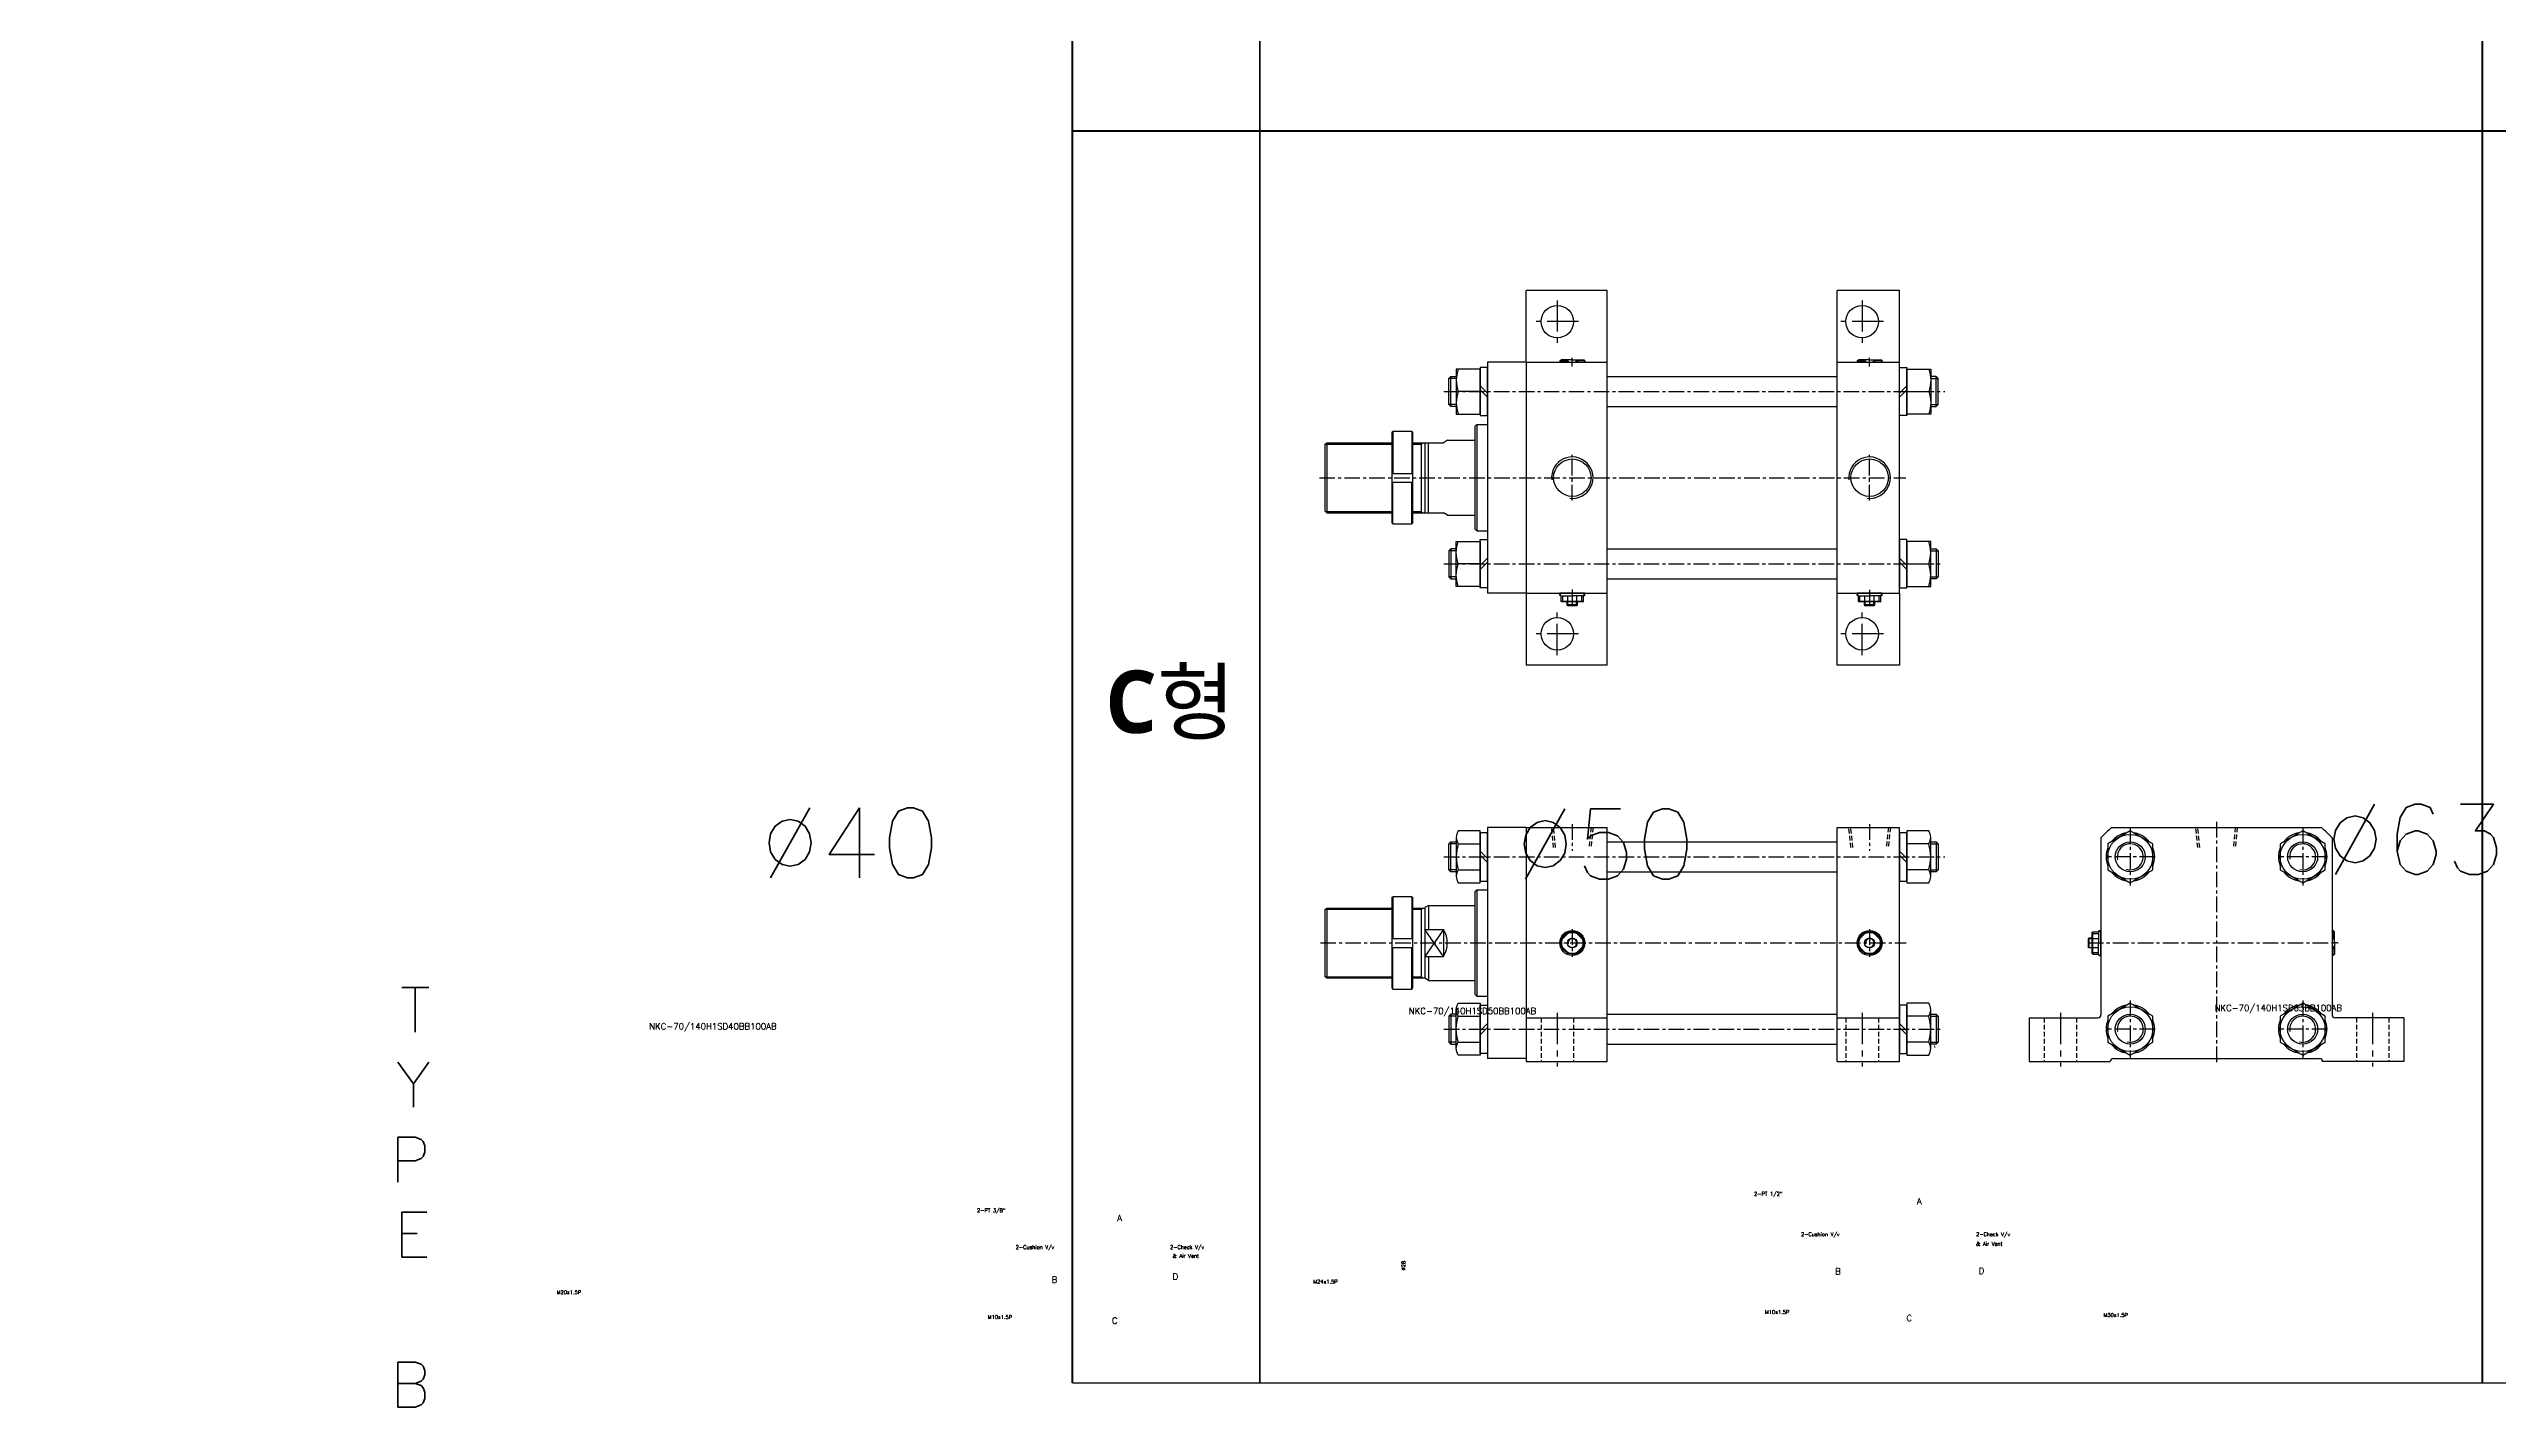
# Model space of a CAD drawing. Extents: x -819 to 29893, y -8942 to 3511.
# Drawn here: x -819 to 1142, y -19 to 1068 of the extents above; entities that cross this region are included whole.
import ezdxf

# ---------------------------------------------------------------- set-up
doc = ezdxf.new("R2010")
doc.units = 0
doc.header["$LTSCALE"] = 10
doc.header["$MEASUREMENT"] = 0
for name, pattern in [('CENTER', [2, 1.25, -0.25, 0.25, -0.25]), ('CENTERX2', [4, 2.5, -0.5, 0.5, -0.5]), ('HIDDEN', [0.375, 0.25, -0.125]), ('HIDDENX2', [0.75, 0.5, -0.25])]:
    doc.linetypes.add(name, pattern=pattern)
doc.layers.get('0').update_dxf_attribs({"linetype": 'CONTINUOUS'})
for name, color, linetype in [('CEN', 1, 'CENTERX2'), ('HID', 2, 'HIDDENX2'), ('ML', 7, 'CONTINUOUS')]:
    doc.layers.add(name, color=color, linetype=linetype)
doc.styles.add('GHS', font='romans', dxfattribs={"bigfont": 'ghs'})
doc.styles.add('문자', font='romans.shx')

msp = doc.modelspace()

# ---------------------------------------------------------------- linework, layer by layer
at = {"layer": 'CEN', "color": 1, "linetype": 'CENTER', "ltscale": 2}
for p, q in [((388.2, 866.9), (388.2, 832.9)), ((632.2, 866.9), (632.2, 832.9)), ((405.2, 849.9), (371.2, 849.9)), ((649.2, 849.9), (615.2, 849.9)), ((388.2, 582.9), (388.2, 616.9)), ((632.2, 582.9), (632.2, 616.9)), ((405.2, 599.9), (371.2, 599.9)), ((649.2, 599.9), (615.2, 599.9)), ((388.2, 296.3), (388.2, 253.3)), ((632.2, 296.3), (632.2, 253.3)), ((790.9, 296.3), (790.9, 253.3)), ((1040.9, 296.3), (1040.9, 253.3))]:
    msp.add_line(p, q, dxfattribs=at)
at = {"layer": 'HID', "color": 6, "linetype": 'HIDDEN', "ltscale": 1.5}
for p, q in [((375.2, 292.3), (375.2, 257.3)), ((401.2, 292.3), (401.2, 257.3)), ((619.2, 292.3), (619.2, 257.3)), ((645.2, 292.3), (645.2, 257.3)), ((777.9, 292.3), (777.9, 257.3)), ((803.9, 292.3), (803.9, 257.3)), ((1027.9, 292.3), (1027.9, 257.3)), ((1053.9, 292.3), (1053.9, 257.3))]:
    msp.add_line(p, q, dxfattribs=at)
at = {"layer": 'ML'}
for p, q in [((428.2, 874.9), (363.2, 874.9)), ((363.2, 817.4), (363.2, 874.9)), ((428.2, 574.9), (428.2, 874.9)), ((612.2, 574.9), (612.2, 874.9)), ((662.2, 874.9), (612.2, 874.9)), ((662.2, 817.4), (662.2, 874.9)), ((302.9, 781.9), (302.9, 805.9)), ((307.3, 809.5), (307.3, 778.3)), ((332.2, 817.4), (332.2, 632.4)), ((363.2, 817.4), (332.2, 817.4)), ((363.2, 817.4), (363.2, 632.4)), ((363.2, 817.4), (428.2, 817.4)), ((390.2, 818.4), (391.2, 819.4)), ((390.2, 818.4), (390.2, 817.4)), ((390.2, 818.4), (395.8, 818.4)), ((390.2, 817.4), (410.2, 817.4)), ((390.2, 817.4), (410.2, 817.4)), ((400.2, 819.4), (391.2, 819.4)), ((395.8, 819.4), (395.8, 817.4)), ((400.2, 819.4), (409.2, 819.4)), ((404.5, 819.4), (404.5, 817.4)), ((410.2, 818.4), (404.5, 818.4)), ((410.2, 818.4), (409.2, 819.4)), ((410.2, 818.4), (410.2, 817.4)), ((428.2, 632.4), (428.2, 817.4)), ((612.2, 632.4), (612.2, 817.4)), ((612.2, 817.4), (662.2, 817.4)), ((628.2, 818.4), (629.2, 819.4)), ((628.2, 818.4), (628.2, 817.4)), ((628.2, 818.4), (633.8, 818.4)), ((628.2, 817.4), (648.2, 817.4)), ((628.2, 817.4), (648.2, 817.4)), ((638.2, 819.4), (629.2, 819.4)), ((633.8, 819.4), (633.8, 817.4)), ((638.2, 819.4), (647.2, 819.4)), ((642.5, 819.4), (642.5, 817.4)), ((648.2, 818.4), (642.5, 818.4)), ((648.2, 818.4), (647.2, 819.4)), ((648.2, 818.4), (648.2, 817.4)), ((662.2, 632.4), (662.2, 817.4)), ((687.1, 809.5), (687.1, 778.3)), ((691.4, 781.9), (691.4, 805.9)), ((326.3, 793.9), (308.9, 793.9)), ((326.3, 798.5), (332.2, 792.6)), ((326.3, 795.2), (332.2, 789.3)), ((668.1, 798.5), (662.2, 792.6)), ((668.1, 795.2), (662.2, 789.3)), ((668.1, 793.9), (685.5, 793.9)), ((322.2, 765.9), (323.7, 767.4)), ((322.2, 765.9), (322.2, 683.9)), ((323.7, 767.4), (323.7, 682.4)), ((202.2, 751.4), (203.7, 752.9)), ((202.2, 751.4), (202.2, 698.4)), ((203.7, 752.9), (203.7, 696.9)), ((255.6, 760.9), (256.6, 761.9)), ((255.6, 760.9), (255.6, 688.9)), ((256.6, 761.9), (256.6, 728.4)), ((271.6, 761.9), (256.6, 761.9)), ((271.6, 761.9), (271.6, 728.4)), ((271.6, 761.9), (272.6, 760.9)), ((272.6, 688.9), (272.6, 760.9)), ((279.2, 752.9), (279.2, 696.9)), ((282.2, 752.9), (282.2, 696.9)), ((285.2, 696.9), (285.2, 752.9)), ((300.2, 754.9), (297.2, 752.9)), ((255.6, 728.4), (272.6, 728.4)), ((255.6, 721.4), (272.6, 721.4)), ((256.6, 687.9), (256.6, 721.4)), ((271.6, 687.9), (271.6, 721.4)), ((202.2, 698.4), (203.7, 696.9)), ((255.6, 688.9), (256.6, 687.9)), ((256.6, 687.9), (271.6, 687.9)), ((271.6, 687.9), (272.6, 688.9)), ((300.2, 694.9), (297.2, 696.9)), ((302.9, 667.9), (302.9, 643.9)), ((307.3, 640.3), (307.3, 671.5)), ((322.2, 683.9), (323.7, 682.4)), ((687.1, 640.3), (687.1, 671.5)), ((691.4, 667.9), (691.4, 643.9)), ((326.3, 655.9), (308.9, 655.9)), ((326.3, 654.6), (332.2, 660.5)), ((326.3, 651.3), (332.2, 657.2)), ((668.1, 654.6), (662.2, 660.5)), ((668.1, 651.3), (662.2, 657.2)), ((668.1, 655.9), (685.5, 655.9)), ((363.2, 632.4), (332.2, 632.4)), ((363.2, 632.4), (428.2, 632.4)), ((363.2, 632.4), (363.2, 574.9)), ((390.2, 630.9), (390.2, 632.4)), ((410.2, 632.4), (390.2, 632.4)), ((390.7, 630.4), (390.2, 630.9)), ((390.7, 630.4), (400.2, 630.4)), ((391.2, 625.9), (391.2, 630.4)), ((392.5, 625.9), (392.5, 630.4)), ((396.5, 625.9), (396.5, 630.4)), ((409.7, 630.4), (400.2, 630.4)), ((403.8, 625.9), (403.8, 630.4)), ((407.9, 625.9), (407.9, 630.4)), ((409.2, 625.9), (409.2, 630.4)), ((409.7, 630.4), (410.2, 630.9)), ((410.2, 630.9), (410.2, 632.4)), ((612.2, 632.4), (662.2, 632.4)), ((628.2, 630.9), (628.2, 632.4)), ((648.2, 632.4), (628.2, 632.4)), ((628.7, 630.4), (628.2, 630.9)), ((628.7, 630.4), (638.2, 630.4)), ((629.2, 625.9), (629.2, 630.4)), ((630.5, 625.9), (630.5, 630.4)), ((634.5, 625.9), (634.5, 630.4)), ((647.7, 630.4), (638.2, 630.4)), ((641.8, 625.9), (641.8, 630.4)), ((645.9, 625.9), (645.9, 630.4)), ((647.2, 625.9), (647.2, 630.4)), ((647.7, 630.4), (648.2, 630.9)), ((648.2, 630.9), (648.2, 632.4)), ((662.2, 632.4), (662.2, 574.9)), ((391.7, 625.4), (391.2, 625.9)), ((409.2, 625.9), (391.2, 625.9)), ((400.2, 625.4), (391.7, 625.4)), ((396.2, 623), (396.2, 625.4)), ((404.2, 623), (396.2, 623)), ((396.7, 622.4), (396.2, 623)), ((403.6, 622.4), (396.7, 622.4)), ((408.7, 625.4), (400.2, 625.4)), ((404.2, 623), (403.6, 622.4)), ((404.2, 625.4), (404.2, 623)), ((408.7, 625.4), (409.2, 625.9)), ((629.7, 625.4), (629.2, 625.9)), ((647.2, 625.9), (629.2, 625.9)), ((638.2, 625.4), (629.7, 625.4)), ((634.2, 623), (634.2, 625.4)), ((642.2, 623), (634.2, 623)), ((634.7, 622.4), (634.2, 623)), ((641.6, 622.4), (634.7, 622.4)), ((646.7, 625.4), (638.2, 625.4)), ((642.2, 623), (641.6, 622.4)), ((642.2, 625.4), (642.2, 623)), ((646.7, 625.4), (647.2, 625.9)), ((428.2, 574.9), (363.2, 574.9)), ((662.2, 574.9), (612.2, 574.9)), ((302.9, 409.3), (302.9, 433.3)), ((307.3, 436.9), (307.3, 405.7)), ((308.9, 431.7), (326.3, 431.7)), ((363.2, 444.8), (332.2, 444.8)), ((332.2, 444.8), (332.2, 259.8)), ((363.2, 444.8), (363.2, 257.3)), ((363.2, 444.8), (428.2, 444.8)), ((428.2, 257.3), (428.2, 444.8)), ((612.2, 257.3), (612.2, 444.8)), ((612.2, 444.8), (662.2, 444.8)), ((662.2, 257.3), (662.2, 444.8)), ((685.5, 431.7), (668.1, 431.7)), ((687.1, 405.7), (687.1, 436.9)), ((691.4, 433.3), (691.4, 409.3)), ((823.4, 436.4), (823.4, 294.8)), ((831.9, 444.8), (1000, 444.8)), ((1008.4, 436.4), (1008.4, 294.8)), ((326.3, 425.9), (332.2, 420)), ((326.3, 422.6), (332.2, 416.7)), ((668.1, 420), (662.2, 425.9)), ((668.1, 416.7), (662.2, 422.6)), ((308.9, 410.9), (326.3, 410.9)), ((322.2, 393.3), (323.7, 394.8)), ((322.2, 393.3), (322.2, 311.3)), ((323.7, 394.8), (323.7, 309.8)), ((685.5, 410.9), (668.1, 410.9)), ((202.2, 378.8), (203.7, 380.3)), ((202.2, 378.8), (202.2, 325.8)), ((203.7, 380.3), (203.7, 324.3)), ((255.6, 388.3), (256.6, 389.3)), ((255.6, 388.3), (255.6, 316.3)), ((271.6, 389.3), (256.6, 389.3)), ((256.6, 389.3), (256.6, 355.8)), ((271.6, 389.3), (272.6, 388.3)), ((271.6, 389.3), (271.6, 355.8)), ((272.6, 316.3), (272.6, 388.3)), ((279.2, 380.3), (279.2, 324.3)), ((285.2, 382.3), (282.2, 380.6)), ((282.2, 380.6), (282.2, 324)), ((285.2, 382.3), (285.2, 363.1)), ((255.6, 355.8), (272.6, 355.8)), ((282.2, 363.1), (297.2, 363.1)), ((297.2, 363.1), (297.2, 341.5)), ((396.5, 360), (392.5, 355.9)), ((403.8, 360), (407.9, 355.9)), ((634.5, 360), (630.5, 355.9)), ((641.8, 360), (645.9, 355.9)), ((813.4, 355.8), (814, 356.3)), ((813.4, 348.8), (813.4, 355.8)), ((814, 348.3), (814, 356.3)), ((814, 356.3), (816.4, 356.3)), ((816.4, 360.8), (816.9, 361.3)), ((816.4, 352.3), (816.4, 360.8)), ((816.9, 361.3), (821.4, 361.3)), ((816.9, 343.3), (816.9, 361.3)), ((816.9, 360), (821.4, 360)), ((816.9, 355.9), (821.4, 355.9)), ((821.4, 361.8), (821.9, 362.3)), ((821.4, 361.8), (821.4, 352.3)), ((821.9, 362.3), (823.4, 362.3)), ((823.4, 342.3), (823.4, 362.3)), ((823.4, 360.3), (823.4, 344.3)), ((823.4, 360.3), (823.4, 344.3)), ((1008.4, 362.3), (1008.4, 342.3)), ((1008.4, 362.3), (1008.4, 342.3)), ((1008.4, 362.3), (1008.4, 342.3)), ((1009.4, 362.3), (1008.4, 362.3)), ((1010.4, 356.7), (1008.4, 356.7)), ((1009.4, 362.3), (1010.4, 361.3)), ((1009.4, 362.3), (1009.4, 356.7)), ((1010.4, 352.3), (1010.4, 361.3)), ((255.6, 348.8), (272.6, 348.8)), ((256.6, 315.3), (256.6, 348.8)), ((271.6, 315.3), (271.6, 348.8)), ((282.2, 341.5), (297.2, 341.5)), ((285.2, 341.5), (285.2, 322.3)), ((392.5, 348.7), (396.5, 344.6)), ((407.9, 348.7), (403.8, 344.6)), ((630.5, 348.7), (634.5, 344.6)), ((645.9, 348.7), (641.8, 344.6)), ((814, 348.3), (813.4, 348.8)), ((816.4, 348.3), (814, 348.3)), ((816.4, 343.8), (816.4, 352.3)), ((816.4, 343.8), (816.9, 343.3)), ((816.9, 348.7), (821.4, 348.7)), ((816.9, 344.6), (821.4, 344.6)), ((816.9, 343.3), (821.4, 343.3)), ((821.4, 342.8), (821.4, 352.3)), ((821.4, 342.8), (821.9, 342.3)), ((821.9, 342.3), (823.4, 342.3)), ((1010.4, 347.9), (1008.4, 347.9)), ((1009.4, 342.3), (1008.4, 342.3)), ((1009.4, 342.3), (1009.4, 347.9)), ((1009.4, 342.3), (1010.4, 343.3)), ((1010.4, 352.3), (1010.4, 343.3)), ((202.2, 325.8), (203.7, 324.3)), ((255.6, 316.3), (256.6, 315.3)), ((256.6, 315.3), (271.6, 315.3)), ((271.6, 315.3), (272.6, 316.3)), ((285.2, 322.3), (282.2, 324)), ((302.9, 295.3), (302.9, 271.3)), ((307.3, 267.7), (307.3, 298.9)), ((322.2, 311.3), (323.7, 309.8)), ((687.1, 267.7), (687.1, 298.9)), ((691.4, 295.3), (691.4, 271.3)), ((308.9, 293.7), (326.3, 293.7)), ((326.3, 282), (332.2, 287.9)), ((326.3, 278.7), (332.2, 284.6)), ((363.2, 292.3), (428.2, 292.3)), ((612.2, 292.3), (662.2, 292.3)), ((668.1, 282), (662.2, 287.9)), ((668.1, 278.7), (662.2, 284.6)), ((685.5, 293.7), (668.1, 293.7)), ((765.9, 292.3), (820.9, 292.3)), ((765.9, 292.3), (765.9, 257.3)), ((1065.9, 292.3), (1010.9, 292.3)), ((1065.9, 292.3), (1065.9, 257.3)), ((308.9, 272.9), (326.3, 272.9)), ((363.2, 259.8), (332.2, 259.8)), ((363.2, 257.3), (428.2, 257.3)), ((612.2, 257.3), (662.2, 257.3)), ((685.5, 272.9), (668.1, 272.9)), ((765.9, 257.3), (830.9, 257.3)), ((830.9, 257.3), (830.9, 257.3)), ((833.4, 259.8), (998.4, 259.8)), ((1065.9, 257.3), (1000.9, 257.3)), ((1000.9, 257.3), (1000.9, 257.3)), ((0, 0), (7102.1, 0))]:
    msp.add_line(p, q, dxfattribs=at)
at = {"layer": 'ML', "color": 2}
for p, q in [((307.3, 804.3), (301.3, 804.3)), ((390.7, 818.9), (390.7, 817.4)), ((397.8, 817.4), (395.8, 819.4)), ((402.6, 817.4), (404.5, 819.4)), ((409.7, 818.9), (409.7, 817.4)), ((628.7, 818.9), (628.7, 817.4)), ((635.8, 817.4), (633.8, 819.4)), ((640.6, 817.4), (642.5, 819.4)), ((647.7, 818.9), (647.7, 817.4)), ((687.1, 804.3), (693.1, 804.3)), ((307.3, 783.6), (301.3, 783.6)), ((687.1, 783.6), (693.1, 783.6)), ((279.2, 751.9), (280.9, 752.9)), ((279.2, 697.9), (280.9, 696.9)), ((307.3, 666.3), (301.3, 666.3)), ((687.1, 666.3), (693.1, 666.3)), ((307.3, 645.6), (301.3, 645.6)), ((390.7, 630.4), (390.7, 632.4)), ((409.7, 630.4), (409.7, 632.4)), ((628.7, 630.4), (628.7, 632.4)), ((647.7, 630.4), (647.7, 632.4)), ((687.1, 645.6), (693.1, 645.6)), ((396.7, 622.4), (396.7, 625.4)), ((403.6, 622.4), (403.6, 625.4)), ((634.7, 622.4), (634.7, 625.4)), ((641.6, 622.4), (641.6, 625.4)), ((307.3, 431.7), (301.3, 431.7)), ((687.1, 431.7), (693.1, 431.7)), ((307.3, 410.9), (301.3, 410.9)), ((687.1, 410.9), (693.1, 410.9)), ((279.2, 379.3), (280.9, 380.3)), ((297.2, 363.1), (282.2, 341.5)), ((297.2, 341.5), (282.2, 363.1)), ((813.4, 355.8), (816.4, 355.8)), ((821.4, 361.8), (823.4, 361.8)), ((1009.9, 361.8), (1008.4, 361.8)), ((1008.4, 354.7), (1010.4, 356.7)), ((813.4, 348.8), (816.4, 348.8)), ((821.4, 342.8), (823.4, 342.8)), ((1008.4, 349.9), (1010.4, 347.9)), ((1009.9, 342.8), (1008.4, 342.8)), ((279.2, 325.3), (280.9, 324.3)), ((307.3, 293.7), (301.3, 293.7)), ((687.1, 293.7), (693.1, 293.7)), ((307.3, 272.9), (301.3, 272.9)), ((687.1, 272.9), (693.1, 272.9))]:
    msp.add_line(p, q, dxfattribs=at)
at = {"layer": 'ML', "color": 1, "linetype": 'CENTER'}
for p, q in [((400.2, 814.1), (400.2, 821)), ((638.2, 814.1), (638.2, 821)), ((297.3, 793.9), (698.3, 793.9)), ((400.2, 706.7), (400.2, 743.2)), ((638.2, 706.7), (638.2, 743.2)), ((197.7, 724.9), (667.3, 724.9)), ((297.3, 655.9), (697.2, 655.9)), ((400.2, 635.4), (400.2, 623.7)), ((400.2, 635.4), (400.2, 621.7)), ((638.2, 635.1), (638.2, 623.7)), ((638.2, 635.1), (638.2, 621.7)), ((400.2, 447.5), (400.2, 426.2)), ((638.2, 447.5), (638.2, 426.2)), ((846.9, 444.3), (846.9, 398.3)), ((915.9, 449.4), (915.9, 255.2)), ((984.9, 444.3), (984.9, 398.3)), ((297.3, 421.3), (698.3, 421.3)), ((866.8, 421.3), (827, 421.3)), ((1004.8, 421.3), (965, 421.3)), ((400.2, 363.3), (400.2, 341.3)), ((638.2, 363.3), (638.2, 341.3)), ((198.5, 352.3), (667.5, 352.3)), ((812.9, 352.3), (1013.3, 352.3)), ((1012.4, 352.3), (1008.4, 352.3)), ((846.9, 306.3), (846.9, 260.3)), ((984.9, 306.3), (984.9, 260.3)), ((297.3, 283.3), (697.2, 283.3)), ((866.8, 283.3), (827, 283.3)), ((1004.8, 283.3), (965, 283.3))]:
    msp.add_line(p, q, dxfattribs=at)
at = {"layer": 'ML', "color": 7, "linetype": 'Continuous'}
for p, q in [((428.2, 805.9), (612.2, 805.9)), ((323.7, 767.4), (332.2, 767.4)), ((428.2, 781.9), (612.2, 781.9)), ((203.7, 752.9), (255.6, 752.9)), ((272.6, 752.9), (282.2, 752.9)), ((282.2, 752.9), (297.2, 752.9)), ((300.2, 754.9), (322.2, 754.9)), ((203.7, 696.9), (255.6, 696.9)), ((272.6, 696.9), (282.2, 696.9)), ((282.2, 696.9), (297.2, 696.9)), ((300.2, 694.9), (322.2, 694.9)), ((323.7, 682.4), (332.2, 682.4)), ((428.2, 667.9), (612.2, 667.9)), ((428.2, 643.9), (612.2, 643.9)), ((428.2, 433.3), (612.2, 433.3)), ((323.7, 394.8), (332.2, 394.8)), ((428.2, 409.3), (612.2, 409.3)), ((203.7, 380.3), (255.6, 380.3)), ((272.6, 380.3), (282.2, 380.3)), ((285.2, 382.3), (322.2, 382.3)), ((203.7, 324.3), (255.6, 324.3)), ((272.6, 324.3), (282.2, 324.3)), ((285.2, 322.3), (322.2, 322.3)), ((323.7, 309.8), (332.2, 309.8)), ((428.2, 295.3), (612.2, 295.3)), ((428.2, 271.3), (612.2, 271.3))]:
    msp.add_line(p, q, dxfattribs=at)
at = {"layer": 'ML', "color": 2, "linetype": 'Continuous'}
for p, q in [((202.7, 751.9), (255.6, 751.9)), ((272.6, 751.9), (279.2, 751.9)), ((202.7, 697.9), (255.6, 697.9)), ((272.6, 697.9), (279.2, 697.9)), ((202.7, 379.3), (255.6, 379.3)), ((272.6, 379.3), (279.2, 379.3)), ((202.7, 325.3), (255.6, 325.3)), ((272.6, 325.3), (279.2, 325.3))]:
    msp.add_line(p, q, dxfattribs=at)
at = {"layer": 'ML', "color": 6, "linetype": 'HIDDEN', "ltscale": 1.5}
for p, q in [((385.2, 428.8), (383.6, 444.8)), ((386.8, 428.8), (385.2, 444.8)), ((415.2, 444.8), (413.6, 428.8)), ((416.8, 444.8), (415.2, 428.8)), ((623.2, 428.8), (621.6, 444.8)), ((624.8, 428.8), (623.2, 444.8)), ((653.2, 444.8), (651.6, 428.8)), ((654.8, 444.8), (653.2, 428.8)), ((900.9, 428.8), (899.3, 444.8)), ((902.5, 428.8), (900.9, 444.8)), ((930.9, 444.8), (929.3, 428.8)), ((932.5, 444.8), (930.9, 428.8))]:
    msp.add_line(p, q, dxfattribs=at)
at = {"layer": 'ML', "const_width": 1.5}
for points in [[(150, 2155.1), (0, 2155.1), (0, 0)], [(1128.7, 2155.1), (1128.7, 0)], [(150, 2005.1), (150, 0)], [(0, 1002.5), (5557.5, 1002.5)]]:
    msp.add_lwpolyline(points, dxfattribs=at)
at = {"layer": 'ML'}
for points in [[(307.3, 781.9), (302.9, 781.9), (301.3, 783.6), (301.3, 804.3), (302.9, 805.9), (307.3, 805.9)], [(332.2, 774.6), (332.2, 813.3), (326.3, 813.3), (326.3, 774.6), (332.2, 774.6)], [(662.2, 774.6), (662.2, 813.3), (668.1, 813.3), (668.1, 774.6), (662.2, 774.6)], [(687.1, 781.9), (691.4, 781.9), (693.1, 783.6), (693.1, 804.3), (691.4, 805.9), (687.1, 805.9)], [(307.3, 667.9), (302.9, 667.9), (301.3, 666.3), (301.3, 645.6), (302.9, 643.9), (307.3, 643.9)], [(332.2, 675.3), (332.2, 636.6), (326.3, 636.6), (326.3, 675.3), (332.2, 675.3)], [(662.2, 675.3), (662.2, 636.6), (668.1, 636.6), (668.1, 675.3), (662.2, 675.3)], [(687.1, 667.9), (691.4, 667.9), (693.1, 666.3), (693.1, 645.6), (691.4, 643.9), (687.1, 643.9)], [(307.3, 409.3), (302.9, 409.3), (301.3, 410.9), (301.3, 431.7), (302.9, 433.3), (307.3, 433.3)], [(332.2, 401.9), (332.2, 440.6), (326.3, 440.6), (326.3, 401.9), (332.2, 401.9)], [(662.2, 440.6), (662.2, 401.9), (668.1, 401.9), (668.1, 440.6), (662.2, 440.6)], [(687.1, 433.3), (691.4, 433.3), (693.1, 431.7), (693.1, 410.9), (691.4, 409.3), (687.1, 409.3)], [(828.9, 431.7), (828.9, 410.9), (846.9, 400.5), (864.9, 410.9), (864.9, 431.7), (846.9, 442.1), (828.9, 431.7)], [(966.9, 431.7), (966.9, 410.9), (984.9, 400.5), (1002.9, 410.9), (1002.9, 431.7), (984.9, 442.1), (966.9, 431.7)], [(307.3, 295.3), (302.9, 295.3), (301.3, 293.7), (301.3, 272.9), (302.9, 271.3), (307.3, 271.3)], [(332.2, 302.6), (332.2, 263.9), (326.3, 263.9), (326.3, 302.6), (332.2, 302.6)], [(662.2, 302.6), (662.2, 263.9), (668.1, 263.9), (668.1, 302.6), (662.2, 302.6)], [(687.1, 295.3), (691.4, 295.3), (693.1, 293.7), (693.1, 272.9), (691.4, 271.3), (687.1, 271.3)], [(828.9, 293.7), (828.9, 272.9), (846.9, 262.5), (864.9, 272.9), (864.9, 293.7), (846.9, 304.1), (828.9, 293.7)], [(966.9, 293.7), (966.9, 272.9), (984.9, 262.5), (1002.9, 272.9), (1002.9, 293.7), (984.9, 304.1), (966.9, 293.7)]]:
    msp.add_lwpolyline(points, dxfattribs=at)
for points in [[(326.3, 811.9), (307.3, 811.9), (307.3, 775.9), (326.3, 775.9)], [(668.1, 811.9), (687.1, 811.9), (687.1, 775.9), (668.1, 775.9)], [(326.3, 637.9), (307.3, 637.9), (307.3, 673.9), (326.3, 673.9)], [(668.1, 637.9), (687.1, 637.9), (687.1, 673.9), (668.1, 673.9)]]:
    msp.add_lwpolyline(points, close=True, dxfattribs=at)
for points in [[(308.9, 811.9, 0.178633), (308.9, 793.9, 0.178633), (308.9, 775.9)], [(685.5, 811.9, -0.178633), (685.5, 793.9, -0.178633), (685.5, 775.9)], [(308.9, 637.9, -0.178633), (308.9, 655.9, -0.178633), (308.9, 673.9)], [(685.5, 637.9, 0.178633), (685.5, 655.9, 0.178633), (685.5, 673.9)], [(326.3, 442.1), (308.9, 442.1, 0.309401), (308.9, 431.7, 0.154701), (308.9, 410.9, 0.309401), (308.9, 400.5), (326.3, 400.5), (326.3, 442.1)], [(668.1, 400.5), (685.5, 400.5, 0.309401), (685.5, 410.9, 0.154701), (685.5, 431.7, 0.309401), (685.5, 442.1), (668.1, 442.1), (668.1, 400.5)], [(326.3, 262.5), (308.9, 262.5, -0.309401), (308.9, 272.9, -0.154701), (308.9, 293.7, -0.309401), (308.9, 304.1), (326.3, 304.1), (326.3, 262.5)], [(668.1, 262.5), (685.5, 262.5, 0.309401), (685.5, 272.9, 0.154701), (685.5, 293.7, 0.309401), (685.5, 304.1), (668.1, 304.1), (668.1, 262.5)]]:
    msp.add_lwpolyline(points, format="xyb", dxfattribs=at)
for centre, radius in [((388.2, 849.9), 13), ((632.2, 849.9), 13), ((400.2, 724.9), 15), ((638.2, 724.9), 15), ((388.2, 599.9), 13), ((632.2, 599.9), 13), ((846.9, 421.3), 18), ((846.9, 421.3), 12), ((984.9, 421.3), 18), ((984.9, 421.3), 12), ((400.2, 352.3), 10), ((400.2, 352.3), 9), ((400.2, 352.3), 8.5), ((400.2, 352.3), 4), ((638.2, 352.3), 10), ((638.2, 352.3), 9), ((638.2, 352.3), 8.5), ((638.2, 352.3), 4), ((846.9, 283.3), 18), ((846.9, 283.3), 12), ((984.9, 283.3), 18), ((984.9, 283.3), 12)]:
    msp.add_circle(centre, radius, dxfattribs=at)
at = {"layer": 'ML', "color": 2}
for centre, radius, start, end in [((400.2, 724.9), 16.6, 262.807, 186.1554), ((638.2, 724.9), 16.6, 262.807, 186.1554), ((846.9, 421.3), 10.4, 251.9737, 192.9554), ((984.9, 421.3), 10.4, 257.8599, 190.8987), ((400.2, 352.3), 9.5, 265.5203, 184.4719), ((400.2, 352.3), 3.46, 260.122, 191.5554), ((638.2, 352.3), 9.5, 265.5203, 184.4719), ((638.2, 352.3), 3.46, 260.122, 191.5554), ((846.9, 283.3), 10.4, 255.4467, 191.0432), ((984.9, 283.3), 10.4, 255.7855, 190.7916)]:
    msp.add_arc(centre, radius, start, end, dxfattribs=at)
at = {"layer": 'ML'}
for centre, radius, start, end in [((915.9, 352.3), 125, 132.2686, 137.7314), ((846.9, 421.3), 19.4, 98.4711, 141.5289), ((846.9, 421.3), 19.4, 38.4711, 81.5289), ((984.9, 421.3), 19.4, 98.4711, 141.5289), ((984.9, 421.3), 19.4, 38.4711, 81.5289), ((915.9, 352.3), 125, 42.2686, 47.7314), ((846.9, 421.3), 19.4, 158.4711, 201.5289), ((846.9, 421.3), 19.4, 338.4711, 21.5289), ((984.9, 421.3), 19.4, 158.4711, 201.5289), ((984.9, 421.3), 19.4, 338.4711, 21.5289), ((846.9, 421.3), 19.4, 218.4711, 261.5289), ((846.9, 421.3), 19.4, 278.4711, 321.5289), ((984.9, 421.3), 19.4, 218.4711, 261.5289), ((984.9, 421.3), 19.4, 278.4711, 321.5289), ((279.3, 352.3), 20.8, 328.8704, 31.1296), ((820.9, 294.8), 2.5, 270, 0), ((846.9, 283.3), 19.4, 98.4711, 141.5289), ((846.9, 283.3), 19.4, 38.4711, 81.5289), ((984.9, 283.3), 19.4, 98.4711, 141.5289), ((984.9, 283.3), 19.4, 38.4711, 81.5289), ((1010.9, 294.8), 2.5, 180, 270), ((846.9, 283.3), 19.4, 158.4711, 201.5289), ((846.9, 283.3), 19.4, 338.4711, 21.5289), ((984.9, 283.3), 19.4, 158.4711, 201.5289), ((984.9, 283.3), 19.4, 338.4711, 21.5289), ((833.4, 257.3), 2.5, 90, 180), ((846.9, 283.3), 19.4, 218.4711, 261.5289), ((846.9, 283.3), 19.4, 278.4711, 321.5289), ((984.9, 283.3), 19.4, 218.4711, 261.5289), ((984.9, 283.3), 19.4, 278.4711, 321.5289), ((998.4, 257.3), 2.5, 0, 90)]:
    msp.add_arc(centre, radius, start, end, dxfattribs=at)
at = {"layer": 'ML', "color": 2}
msp.add_solid([(690, 268.3), (689.5, 271.2), (691, 268.6)], dxfattribs=at)

# ---------------------------------------------------------------- texts
at = {"insert": (26.2, 570.5), "char_height": 50, "attachment_point": 1, "style": '문자'}
msp.add_mtext_dynamic_manual_height_columns('{\\fMalgun Gothic|b1|i0|c129|p50;C형}', width=655.383, gutter_width=160, heights=[0], dxfattribs=at)
at = {"layer": 'ML', "color": 7, "style": 'GHS'}
for s, p in [('%%C40', (-250.1, 404.4)), ('%%C50', (354.4, 403.4)), ('%%C63', (1002.7, 407.2))]:
    msp.add_text(s, height=56.25, dxfattribs=at).set_placement(p)
at = {"layer": 'ML', "color": 4, "style": 'GHS'}
for s, p in [('NKC-70/140H1SD50BB100AB', (269.3, 295.4)), ('NKC-70/140H1SD63BB100AB', (914.4, 297.8)), ('NKC-70/140H1SD40BB100AB', (-338.8, 283))]:
    msp.add_text(s, height=5, dxfattribs=at).set_placement(p)
at = {"layer": 'ML', "style": 'GHS'}
for s, p in [('A', (676, 143)), ('A', (35.9, 129.5)), ('B', (-16.6, 80.2)), ('D', (80.2, 82.7)), ('B', (610.6, 86.8)), ('D', (725.5, 87.2)), ('C', (31.6, 47.4)), ('C', (667.7, 49.4))]:
    msp.add_text(s, height=5, dxfattribs=at).set_placement(p)
at = {"layer": 'ML', "color": 2, "style": 'GHS'}
for p in [(-67.8, 51.2), (554.4, 55.2)]:
    msp.add_text('M10x1.5P', height=3, dxfattribs=at).set_placement(p)
at = {"layer": 'ML', "color": 7, "insert": (-513.7, -19.3), "char_height": 36, "width": 1336.238, "attachment_point": 9, "style": 'GHS'}
msp.add_mtext('\\pi-9,l9,t9;T\\P\\pi0,l0,tz;Y\\P\\pi-9,l9,t9;P\\PE\\P\\PB', dxfattribs=at)
at = {"layer": 'ML', "color": 2, "char_height": 3, "style": 'GHS'}
for s, insert, attachment_point in [('2-PT 3/8"', (-76.4, 135.7), 7), ('2-PT 1/2"', (545.7, 148.9), 7), ('2-Cushion V/v', (583.3, 116.5), 7), ('2-Check V/v', (723.5, 116.5), 7), ('2-Cushion V/v', (-45.4, 106.2), 7), ('2-Check V/v', (78.2, 106.2), 7), ('& Air Vent', (80.2, 100.2), 7), ('& Air Vent', (723.5, 109.9), 7), ('M24x1.5P', (212.4, 79.6), 9), ('\\A1;', (-819.3, 74.1), 7), ('M20x1.5P', (-393.3, 71.1), 9), ('M30x1.5P', (845, 52.8), 9)]:
    msp.add_mtext(s, dxfattribs=dict(at, insert=insert, attachment_point=attachment_point))
at = {"layer": 'ML', "color": 2, "insert": (265, 93.9), "char_height": 3, "attachment_point": 5, "rotation": 90, "style": 'GHS'}
msp.add_mtext('\\A1;%%C28', dxfattribs=at)

doc.saveas('drawing.dxf')
